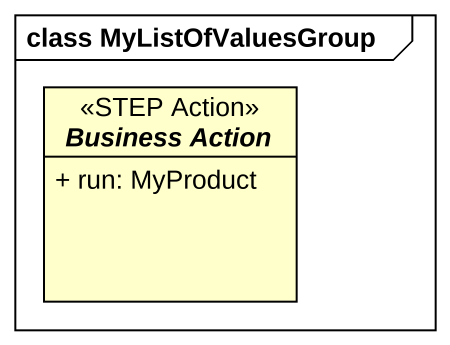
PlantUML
@startuml
mainframe class MyListOfValuesGroup
hide circle
hide empty members
skinparam classAttributeIconSize 0
abstract class "Business Action" as Business_Action <<STEP Action>> {
  + run: MyProduct
}
@enduml
